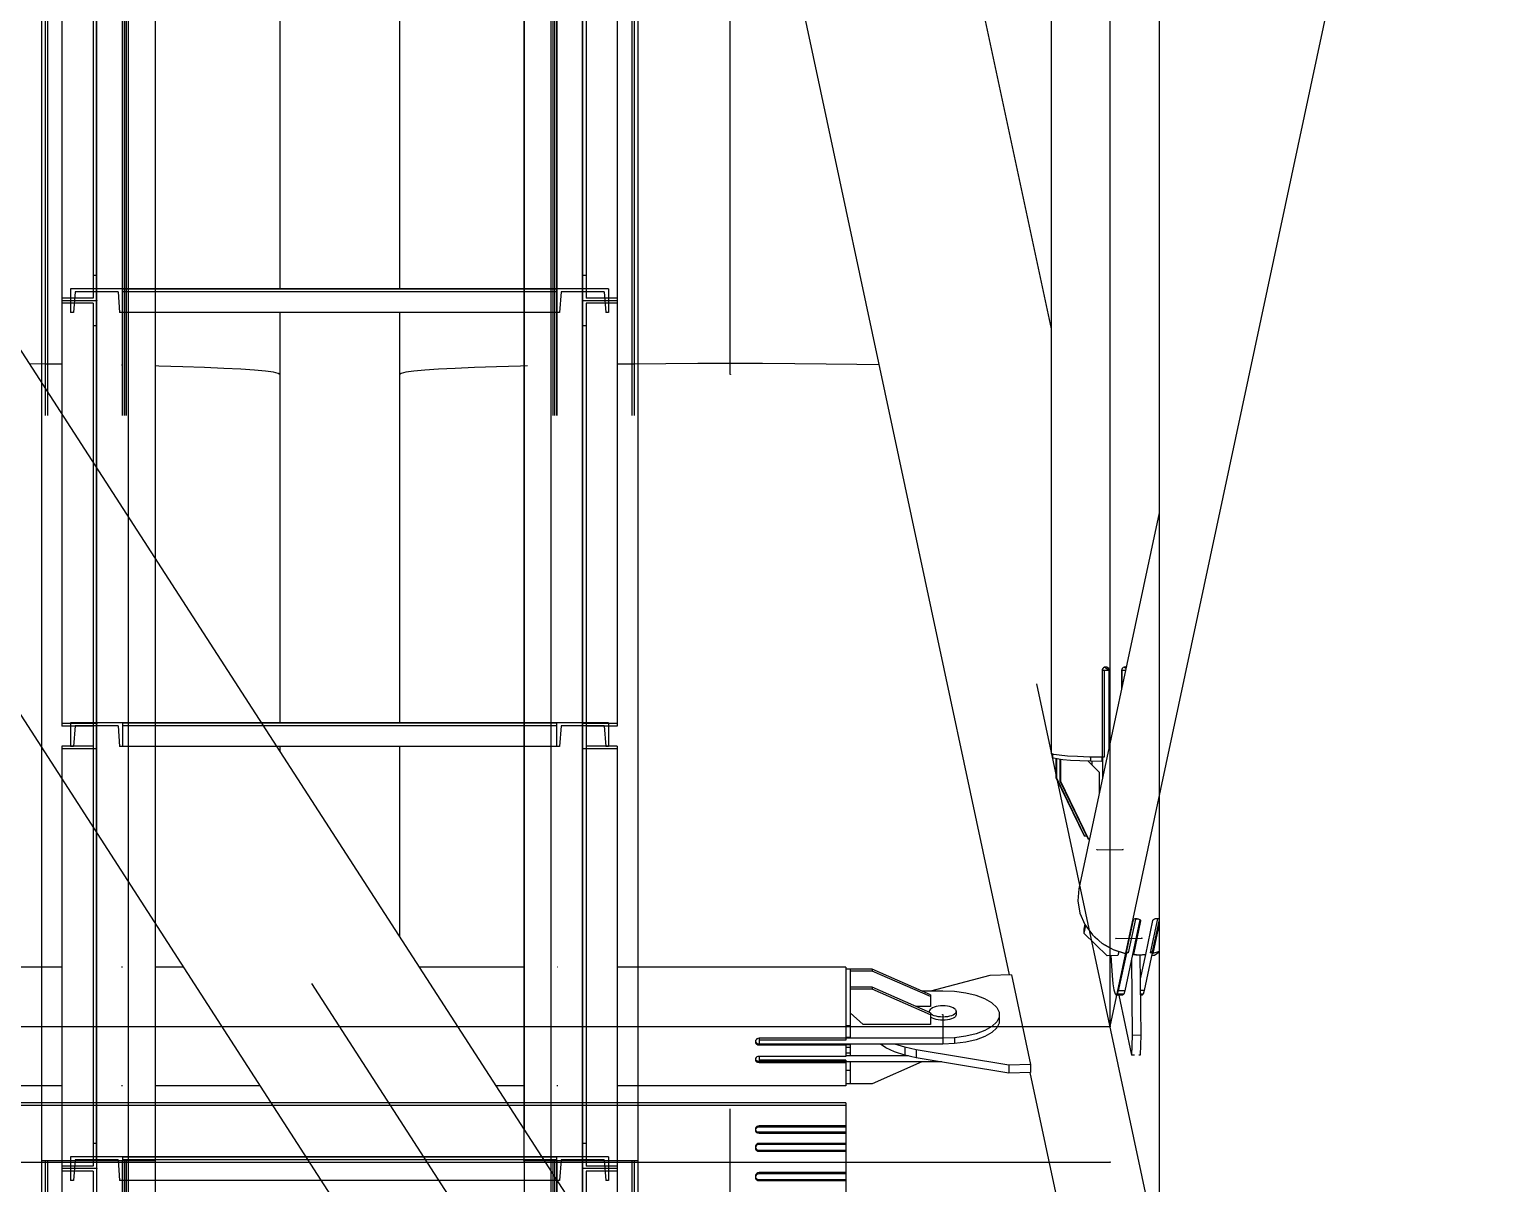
# Model space of a CAD drawing. Header units: millimetres. Extents: x 150209.93 to 150215.05, y 136675.65 to 136679.93.
# Drawn here: x 150211.335 to 150211.4023, y 136677.2135 to 136677.2667 of the extents above; entities that cross this region are included whole.
import ezdxf

# ---------------------------------------------------------------- set-up
doc = ezdxf.new("R2010")
doc.units = ezdxf.units.MM
doc.header["$LTSCALE"] = 0.25
for name, pattern in [('CENTER', [50.8, 31.75, -6.35, 6.35, -6.35]), ('XKITLINE00', [0]), ('XKITLINE02', [4, 2, -2]), ('XKITLINE03', [6, 3, -1, 1, -1])]:
    doc.linetypes.add(name, pattern=pattern)

# ---------------------------------------------------------------- blocks, each defined once
blk = doc.blocks.new('çatıı')
at = {"color": 116, "linetype": 'XKITLINE02', "true_color": 0x136734}
for p, q in [((12037.16, 9590.91), (12037.15, 7919.31)), ((12037.69, 9590.91), (12037.69, 7919.31)), ((12054.92, 9590.91), (12054.92, 7919.31)), ((12055, 9590.95), (12055, 7919.31)), ((12055.46, 9590.91), (12055.45, 7919.31)), ((12055.85, 9590.95), (12055.85, 7919.31)), ((12147.49, 9590.95), (12147.48, 7919.31)), ((12147.49, 9590.95), (12147.48, 7919.31)), ((12154.14, 9590.95), (12154.13, 7919.31)), ((12154.14, 9590.95), (12154.13, 7919.31)), ((12154.54, 9590.91), (12154.53, 7919.31)), ((12154.99, 9590.95), (12154.98, 7919.31)), ((12154.99, 9590.95), (12154.98, 7919.31)), ((12155.07, 9590.91), (12155.07, 7919.31)), ((12172.3, 9590.91), (12172.3, 7919.31)), ((12172.84, 9590.91), (12172.83, 7919.31)), ((12048.2, 8220.09), (12048.2, 8118.11)), ((12049, 8220.09), (12049, 8117.52)), ((12160.98, 8220.09), (12160.98, 8117.52)), ((12161.78, 8220.09), (12161.78, 8118.11)), ((12041, 8214.84), (12041, 8117.52)), ((12168.98, 8214.84), (12168.98, 8117.52)), ((12043, 8120.27), (12043, 8114.77)), ((12055, 8120.27), (12043, 8120.27)), ((12043, 8120.27), (12043, 8114.77)), ((12049, 8123.35), (12048.2, 8123.35)), ((12049, 8120.27), (12049, 8117.52)), ((12055, 8120.27), (12055, 8114.77)), ((12062.5, 8120.27), (12055, 8120.27)), ((12055, 8120.27), (12055, 8114.77)), ((12055, 8120.27), (12055, 8114.77)), ((12154.98, 8120.27), (12147.48, 8120.27)), ((12154.98, 8120.27), (12154.98, 8114.77)), ((12154.98, 8120.27), (12154.98, 8114.77)), ((12166.98, 8120.27), (12154.98, 8120.27)), ((12154.98, 8120.27), (12154.98, 8114.77)), ((12161.78, 8123.35), (12160.98, 8123.35)), ((12166.98, 8120.27), (12166.98, 8114.77)), ((12166.98, 8120.27), (12166.98, 8114.77)), ((12048.2, 8118.11), (12041, 8118.11)), ((12041, 8117.52), (12041, 8019.49)), ((12049, 8117.52), (12041, 8117.52)), ((12049, 8117.52), (12041, 8117.52)), ((12048.2, 8116.94), (12041, 8116.94)), ((12044.07, 8119.57), (12043.68, 8114.77)), ((12044.07, 8119.57), (12043.68, 8114.77)), ((12053.94, 8119.57), (12044.07, 8119.57)), ((12048.2, 8116.94), (12048.2, 8014.27)), ((12049, 8117.52), (12049, 8014.27)), ((12053.94, 8119.57), (12054.32, 8114.77)), ((12053.94, 8119.57), (12054.32, 8114.77)), ((12154.98, 8119.57), (12055, 8119.57)), ((12156.05, 8119.57), (12155.66, 8114.77)), ((12156.05, 8119.57), (12155.66, 8114.77)), ((12165.92, 8119.57), (12156.05, 8119.57)), ((12160.98, 8117.52), (12160.98, 8014.27)), ((12168.98, 8117.52), (12160.98, 8117.52)), ((12168.98, 8117.52), (12160.98, 8117.52)), ((12168.98, 8118.11), (12161.78, 8118.11)), ((12161.78, 8116.94), (12161.78, 8014.27)), ((12168.98, 8116.94), (12161.78, 8116.94)), ((12165.92, 8119.57), (12166.3, 8114.77)), ((12165.92, 8119.57), (12166.3, 8114.77)), ((12168.98, 8117.52), (12168.98, 8019.49)), ((12043.68, 8114.77), (12043, 8114.77)), ((12055, 8114.77), (12054.32, 8114.77)), ((12062.5, 8114.77), (12055, 8114.77)), ((12154.98, 8114.77), (12147.48, 8114.77)), ((12155.66, 8114.77), (12154.98, 8114.77)), ((12166.98, 8114.77), (12166.3, 8114.77)), ((12049, 8111.72), (12048.2, 8111.72)), ((12161.78, 8111.72), (12160.98, 8111.72)), ((12036.3, 8098.61), (12036.3, 8014.5)), ((12049, 8078.96), (12049, 8020.07)), ((12056.3, 8067.66), (12056.3, 7983.55)), ((12062.5, 8058.07), (12062.5, 7973.96)), ((12049, 8020.07), (12041, 8020.07)), ((12048.2, 8019.49), (12041, 8019.49)), ((12043, 8020.27), (12043, 8014.77)), ((12055, 8020.27), (12043, 8020.27)), ((12043, 8020.27), (12043, 8014.77)), ((12044.07, 8019.57), (12043.68, 8014.77)), ((12044.07, 8019.57), (12043.68, 8014.77)), ((12053.94, 8019.57), (12044.07, 8019.57)), ((12049, 8020.09), (12048.2, 8020.09)), ((12048.2, 8020.09), (12048.2, 7918.11)), ((12049, 8020.09), (12049, 7922.34)), ((12053.94, 8019.57), (12054.32, 8014.77)), ((12053.94, 8019.57), (12054.32, 8014.77)), ((12055, 8020.27), (12055, 8014.77)), ((12055, 8020.27), (12055, 8014.77)), ((12055, 8020.27), (12055, 8014.77)), ((12086.93, 8020.27), (12055, 8020.27)), ((12154.98, 8019.57), (12055, 8019.57)), ((12154.98, 8020.27), (12147.48, 8020.27)), ((12154.98, 8020.27), (12154.98, 8014.77)), ((12154.98, 8020.27), (12154.98, 8014.77)), ((12166.98, 8020.27), (12154.98, 8020.27)), ((12154.98, 8020.27), (12154.98, 8014.77)), ((12156.05, 8019.57), (12155.66, 8014.77)), ((12156.05, 8019.57), (12155.66, 8014.77)), ((12165.92, 8019.57), (12156.05, 8019.57)), ((12160.98, 8020.09), (12160.98, 7917.52)), ((12161.78, 8020.09), (12160.98, 8020.09)), ((12168.98, 8020.07), (12160.98, 8020.07)), ((12161.78, 8020.09), (12161.78, 7918.11)), ((12168.98, 8019.49), (12161.78, 8019.49)), ((12165.92, 8019.57), (12166.3, 8014.77)), ((12165.92, 8019.57), (12166.3, 8014.77)), ((12166.98, 8020.27), (12166.98, 8014.77)), ((12166.98, 8020.27), (12166.98, 8014.77)), ((12048.2, 8014.84), (12041, 8014.84)), ((12041, 8014.84), (12041, 7919.31)), ((12049, 8014.26), (12041, 8014.26)), ((12043.68, 8014.77), (12043, 8014.77)), ((12049, 8014.27), (12048.2, 8014.27)), ((12055, 8014.77), (12054.32, 8014.77)), ((12090.49, 8014.77), (12055, 8014.77)), ((12154.98, 8014.77), (12147.48, 8014.77)), ((12155.66, 8014.77), (12154.98, 8014.77)), ((12161.78, 8014.27), (12160.98, 8014.27)), ((12168.98, 8014.26), (12160.98, 8014.26)), ((12168.98, 8014.84), (12161.78, 8014.84)), ((12166.98, 8014.77), (12166.3, 8014.77)), ((12168.98, 8014.84), (12168.98, 7917.52)), ((12041, 8011.96), (12041, 7917.52)), ((12049, 8008.49), (12049, 7917.52)), ((12221.66, 7932.07), (11988.33, 7932.07)), ((12062.5, 7932.67), (12036.3, 7932.67)), ((12143.56, 7932.67), (12089.19, 7932.67)), ((12173.68, 7932.67), (12147.48, 7932.67)), ((12200.85, 7926.86), (12200.81, 7926.63)), ((12200.81, 7926.63), (12200.85, 7926.4)), ((12200.81, 7926.63), (12200.81, 7926.38)), ((12200.85, 7926.61), (12200.81, 7926.38)), ((12200.81, 7926.38), (12200.85, 7926.15)), ((12200.97, 7927.06), (12200.85, 7926.86)), ((12200.97, 7926.81), (12200.85, 7926.61)), ((12200.85, 7926.4), (12200.97, 7926.2)), ((12200.85, 7926.15), (12200.97, 7925.95)), ((12201.16, 7927.22), (12200.97, 7927.06)), ((12201.12, 7926.94), (12200.97, 7926.81)), ((12201.16, 7926.04), (12200.97, 7926.2)), ((12201.16, 7925.79), (12200.97, 7925.95)), ((12201.16, 7926.97), (12201.12, 7926.94)), ((12201.39, 7927.31), (12201.16, 7927.22)), ((12201.39, 7927.06), (12201.16, 7926.97)), ((12201.39, 7925.93), (12201.16, 7926.04)), ((12201.39, 7925.68), (12201.16, 7925.79)), ((12201.66, 7927.36), (12201.39, 7927.31)), ((12201.66, 7927.09), (12201.39, 7927.06)), ((12201.66, 7925.9), (12201.39, 7925.93)), ((12201.39, 7925.93), (12201.39, 7925.68)), ((12201.66, 7925.65), (12201.39, 7925.68)), ((12221.66, 7927.36), (12201.66, 7927.36)), ((12201.66, 7927.36), (12201.66, 7927.09)), ((12221.66, 7927.09), (12201.66, 7927.09)), ((12221.66, 7925.9), (12201.66, 7925.9)), ((12201.66, 7925.9), (12201.66, 7925.65)), ((12221.66, 7925.65), (12201.66, 7925.65)), ((12049, 7923.35), (12048.2, 7923.35)), ((12161.78, 7923.35), (12160.98, 7923.35)), ((12200.85, 7922.79), (12200.81, 7922.53)), ((12200.85, 7922.54), (12200.81, 7922.34)), ((12200.81, 7922.53), (12200.84, 7922.34)), ((12200.81, 7922.53), (12200.81, 7922.29)), ((12200.81, 7922.34), (12200.81, 7922.29)), ((12200.81, 7922.29), (12200.85, 7922.03)), ((12200.84, 7922.34), (12200.85, 7922.28)), ((12200.97, 7923.01), (12200.85, 7922.79)), ((12200.97, 7922.76), (12200.85, 7922.54)), ((12200.85, 7922.28), (12200.97, 7922.06)), ((12200.85, 7922.03), (12200.97, 7921.81)), ((12201.16, 7923.19), (12200.97, 7923.01)), ((12201.16, 7922.94), (12200.97, 7922.76)), ((12201.16, 7921.88), (12200.97, 7922.06)), ((12201.12, 7921.66), (12200.97, 7921.81)), ((12201.12, 7921.66), (12201.16, 7921.62)), ((12201.39, 7923.31), (12201.16, 7923.19)), ((12201.39, 7923.06), (12201.16, 7922.94)), ((12201.39, 7921.78), (12201.16, 7921.88)), ((12201.39, 7921.5), (12201.16, 7921.62)), ((12201.66, 7923.35), (12201.39, 7923.31)), ((12201.39, 7923.31), (12201.39, 7923.06)), ((12201.66, 7923.1), (12201.39, 7923.06)), ((12201.66, 7921.72), (12201.39, 7921.78)), ((12221.66, 7923.35), (12201.66, 7923.35)), ((12201.66, 7923.35), (12201.66, 7923.1)), ((12221.66, 7923.1), (12201.66, 7923.1)), ((12221.66, 7921.72), (12201.66, 7921.72)), ((12201.66, 7921.72), (12201.66, 7921.45)), ((12221.66, 7921.72), (12221.66, 7919.31)), ((12037.15, 7919.31), (12037.16, 6234.33)), ((12037.69, 7919.31), (12037.69, 6234.33)), ((12043, 7920.27), (12043, 7914.77)), ((12055, 7920.27), (12043, 7920.27)), ((12043, 7920.27), (12043, 7914.77)), ((12044.07, 7919.57), (12043.68, 7914.77)), ((12044.07, 7919.57), (12043.68, 7914.77)), ((12053.94, 7919.57), (12044.07, 7919.57)), ((12053.94, 7919.57), (12054.32, 7914.77)), ((12053.94, 7919.57), (12054.32, 7914.77)), ((12054.92, 7919.31), (12054.93, 6234.33)), ((12055, 7920.27), (12055, 7914.77)), ((12055, 7920.27), (12055, 7914.77)), ((12055, 7920.27), (12055, 7914.77)), ((12062.5, 7920.27), (12055, 7920.27)), ((12154.98, 7919.57), (12055, 7919.57)), ((12062.5, 7919.31), (12055, 7919.31)), ((12062.5, 7919.31), (12055, 7919.31)), ((12055, 7919.31), (12055, 6234.33)), ((12055.45, 7919.31), (12055.46, 6234.33)), ((12055.85, 7919.31), (12055.85, 6234.33)), ((12154.98, 7920.27), (12097.2, 7920.27)), ((12154.98, 7919.31), (12147.48, 7919.31)), ((12147.48, 7919.31), (12147.48, 6234.33)), ((12147.48, 7919.31), (12147.48, 7842.48)), ((12154.98, 7919.31), (12147.48, 7919.31)), ((12154.98, 7919.31), (12153.68, 7919.31)), ((12154.98, 7919.31), (12153.68, 7919.31)), ((12153.68, 7919.31), (12153.68, 6234.33)), ((12154.13, 7919.31), (12154.13, 6234.33)), ((12154.53, 7919.31), (12154.53, 6234.33)), ((12154.98, 7920.27), (12154.98, 7914.77)), ((12166.98, 7920.27), (12154.98, 7920.27)), ((12154.98, 7920.27), (12154.98, 7914.77)), ((12154.98, 7920.27), (12154.98, 7914.77)), ((12154.98, 7919.31), (12154.98, 6234.33)), ((12155.07, 7919.31), (12155.06, 6234.33)), ((12156.05, 7919.57), (12155.66, 7914.77)), ((12156.05, 7919.57), (12155.66, 7914.77)), ((12165.92, 7919.57), (12156.05, 7919.57)), ((12165.92, 7919.57), (12166.3, 7914.77)), ((12165.92, 7919.57), (12166.3, 7914.77)), ((12166.98, 7920.27), (12166.98, 7914.77)), ((12166.98, 7920.27), (12166.98, 7914.77)), ((12172.3, 7919.31), (12172.3, 6234.33)), ((12172.83, 7919.31), (12172.83, 6234.33)), ((12201.66, 7921.45), (12201.39, 7921.5)), ((12221.66, 7921.45), (12201.66, 7921.45)), ((12221.66, 7919.31), (12221.66, 7919.3)), ((12048.2, 7918.11), (12041, 7918.11)), ((12041, 7917.52), (12041, 7819.49)), ((12049, 7917.52), (12041, 7917.52)), ((12049, 7917.52), (12041, 7917.52)), ((12048.2, 7916.94), (12041, 7916.94)), ((12048.2, 7916.94), (12048.2, 7817.17)), ((12049, 7917.52), (12049, 7814.27)), ((12153.68, 7917), (12153.68, 7832.89)), ((12160.98, 7917.52), (12160.98, 7814.27)), ((12168.98, 7917.52), (12160.98, 7917.52)), ((12168.98, 7917.52), (12160.98, 7917.52)), ((12168.98, 7918.11), (12161.78, 7918.11)), ((12161.78, 7916.94), (12161.78, 7814.27)), ((12168.98, 7916.94), (12161.78, 7916.94)), ((12168.98, 7917.52), (12168.98, 7819.49)), ((12200.85, 7916.01), (12200.81, 7915.76)), ((12200.81, 7915.76), (12200.83, 7915.64)), ((12200.81, 7915.76), (12200.81, 7915.51)), ((12200.97, 7916.24), (12200.85, 7916.01)), ((12201, 7916.27), (12200.97, 7916.24)), ((12201.12, 7916.39), (12201, 7916.27)), ((12201.16, 7916.42), (12201.12, 7916.39)), ((12201.39, 7916.55), (12201.16, 7916.42)), ((12201.66, 7916.6), (12201.39, 7916.55)), ((12221.66, 7916.6), (12201.66, 7916.6)), ((12201.66, 7916.6), (12201.66, 7916.33)), ((12221.66, 7914.95), (12201.66, 7914.95)), ((12221.66, 7916.33), (12221.66, 7914.95)), ((12043.68, 7914.77), (12043, 7914.77)), ((12055, 7914.77), (12054.32, 7914.77)), ((12062.5, 7914.77), (12055, 7914.77)), ((12154.98, 7914.77), (12100.76, 7914.77)), ((12155.66, 7914.77), (12154.98, 7914.77)), ((12166.98, 7914.77), (12166.3, 7914.77))]:
    blk.add_line(p, q, dxfattribs=at)
at = {"color": 1, "linetype": 'XKITLINE03'}
for p, q in [((12049, 7919.31), (12049.01, 9590.91)), ((12055, 9590.95), (12055, 7919.31)), ((12147.48, 7919.31), (12147.49, 9590.95)), ((12160.98, 7919.31), (12160.99, 9590.91)), ((12049, 8214.26), (12049, 8117.52)), ((12160.98, 8117.52), (12160.98, 8214.26)), ((12055, 8120.27), (12154.98, 8120.27)), ((12055, 8120.27), (12055, 8120.27)), ((12154.98, 8120.27), (12154.98, 8120.27)), ((12049, 8117.52), (12049, 8020.07)), ((12160.98, 8020.07), (12160.98, 8117.52)), ((12055, 8020.27), (12055, 8020.27)), ((12055, 8020.27), (12154.98, 8020.27)), ((12154.98, 8020.27), (12154.98, 8020.27)), ((12049, 8014.26), (12049, 7917.52)), ((12160.98, 7917.52), (12160.98, 8014.26)), ((11927.5, 7919.02), (12282.5, 7919.02)), ((12049.01, 6234.33), (12049, 7919.31)), ((12055, 7920.27), (12055, 7920.27)), ((12055, 7920.27), (12154.98, 7920.27)), ((12055, 7919.31), (12055, 6234.33)), ((12147.48, 6234.33), (12147.48, 7919.31)), ((12154.98, 7920.27), (12154.98, 7920.27)), ((12160.98, 6234.33), (12160.98, 7919.31)), ((12049, 7917.52), (12049, 7820.07)), ((12160.98, 7820.07), (12160.98, 7917.52))]:
    blk.add_line(p, q, dxfattribs=at)
at = {"color": 8, "linetype": 'CENTER'}
for p, q in [((12370, 7286.23), (12370, 8951.04)), ((12195, 8100.54), (12195, 8908.22)), ((12282.5, 7950.27), (12282.5, 8770.27)), ((12370, 7540.27), (11840, 8360.27)), ((12370, 7540.27), (12195, 8360.27)), ((12282.5, 7950.27), (12370, 8360.27)), ((12195, 6431.43), (12195, 8100.54)), ((12279.51, 7991.02), (12285.48, 7991.06)), ((12283.85, 7970.58), (12289.82, 7970.62)), ((12243.96, 7953), (12243.96, 7947.54)), ((11927.5, 7950.27), (12282.5, 7950.27))]:
    blk.add_line(p, q, dxfattribs=at)
at = {"color": 7, "linetype": 'XKITLINE00'}
for p, q in [((12036.3, 8337.53), (12036.3, 8098.61)), ((12056.3, 8337.53), (12056.3, 8067.66)), ((12062.5, 8337.53), (12062.5, 8058.07)), ((12147.48, 8337.53), (12147.48, 7926.59)), ((12153.68, 8337.53), (12153.68, 7919.31)), ((12173.68, 8337.53), (12173.68, 7919.31)), ((12147.48, 8120.27), (12062.5, 8120.27)), ((12147.48, 8114.77), (12062.5, 8114.77)), ((12147.48, 8020.27), (12086.93, 8020.27)), ((12036.3, 8014.5), (12036.3, 7919.31)), ((12147.48, 8014.77), (12090.49, 8014.77)), ((12056.3, 7983.55), (12056.3, 7919.31)), ((12062.5, 7973.96), (12062.5, 7919.31)), ((12036.3, 7932.67), (11988.33, 7932.67)), ((12089.19, 7932.67), (12062.5, 7932.67)), ((12147.48, 7932.67), (12143.56, 7932.67)), ((12221.66, 7932.67), (12173.68, 7932.67)), ((12221.66, 7932.67), (12221.66, 7919.31)), ((12056.3, 7919.31), (12036.3, 7919.31)), ((12056.3, 7919.31), (12036.3, 7919.31)), ((12036.3, 7919.31), (12036.31, 7563.05)), ((12062.5, 7919.31), (12056.3, 7919.31)), ((12062.5, 7919.31), (12056.3, 7919.31)), ((12056.3, 7919.31), (12056.31, 7563.05)), ((12097.2, 7920.27), (12062.5, 7920.27)), ((12062.5, 7919.31), (12062.5, 7563.05)), ((12153.68, 7919.31), (12152.19, 7919.31)), ((12153.68, 7919.31), (12152.19, 7919.31)), ((12173.68, 7919.31), (12153.68, 7919.31)), ((12153.68, 7919.31), (12153.68, 7917)), ((12173.68, 7919.31), (12153.68, 7919.31)), ((12173.68, 7919.31), (12173.68, 7886.06)), ((12221.66, 7919.31), (12221.66, 7916.33)), ((12200.85, 7915.77), (12200.81, 7915.51)), ((12200.81, 7915.51), (12200.85, 7915.26)), ((12200.83, 7915.64), (12200.85, 7915.51)), ((12200.97, 7915.99), (12200.85, 7915.77)), ((12200.85, 7915.51), (12200.97, 7915.29)), ((12200.85, 7915.26), (12200.97, 7915.04)), ((12201.16, 7916.17), (12200.97, 7915.99)), ((12201.16, 7915.11), (12200.97, 7915.29)), ((12201.16, 7914.86), (12200.97, 7915.04)), ((12201.39, 7916.27), (12201.16, 7916.17)), ((12201.39, 7914.99), (12201.16, 7915.11)), ((12201.39, 7914.74), (12201.16, 7914.86)), ((12201.66, 7916.33), (12201.39, 7916.27)), ((12201.66, 7914.95), (12201.39, 7914.99)), ((12201.39, 7914.99), (12201.39, 7914.74)), ((12221.66, 7916.33), (12201.66, 7916.33)), ((12201.66, 7914.95), (12201.66, 7914.7)), ((12221.66, 7914.95), (12221.66, 7912.15)), ((12100.76, 7914.77), (12062.5, 7914.77)), ((12201.66, 7914.7), (12201.39, 7914.74)), ((12221.66, 7914.7), (12201.66, 7914.7))]:
    blk.add_line(p, q, dxfattribs=at)
at = {"color": 8, "linetype": 'XKITLINE00'}
for p, q in [((12268.91, 8327.76), (12268.91, 8013.19)), ((12293.8, 8319.33), (12293.8, 7745.64)), ((12227.69, 8304.19), (12268.91, 8111.04)), ((12187.59, 8297.89), (12259.24, 7962.16)), ((12091.2, 8214.77), (12091.2, 8120.27)), ((12118.8, 8214.77), (12118.8, 8120.27)), ((11986.39, 8175.84), (12262.02, 7749.39)), ((11947.97, 8151.16), (12223.6, 7724.71)), ((12091.2, 8114.77), (12091.2, 8100.54)), ((12118.8, 8114.77), (12118.8, 8100.54)), ((12037.12, 8102.92), (12033.5, 8102.95)), ((12037.12, 8102.92), (12033.5, 8102.95)), ((12041, 8102.87), (12037.12, 8102.92)), ((12041, 8102.87), (12037.12, 8102.92)), ((12055, 8102.65), (12054.72, 8102.66)), ((12055, 8102.65), (12054.72, 8102.66)), ((12063.34, 8102.46), (12062.5, 8102.48)), ((12068.88, 8102.3), (12063.34, 8102.46)), ((12073.9, 8102.12), (12068.88, 8102.3)), ((12073.9, 8102.12), (12068.88, 8102.3)), ((12078.35, 8101.92), (12073.9, 8102.12)), ((12078.35, 8101.92), (12073.9, 8102.12)), ((12082.2, 8101.71), (12078.35, 8101.92)), ((12082.2, 8101.71), (12078.35, 8101.92)), ((12085.39, 8101.49), (12082.2, 8101.71)), ((12085.39, 8101.49), (12082.2, 8101.71)), ((12087.91, 8101.26), (12085.39, 8101.49)), ((12087.91, 8101.26), (12085.39, 8101.49)), ((12089.73, 8101.02), (12087.91, 8101.26)), ((12089.73, 8101.02), (12087.91, 8101.26)), ((12090.83, 8100.78), (12089.73, 8101.02)), ((12090.83, 8100.78), (12089.73, 8101.02)), ((12091.2, 8100.54), (12090.83, 8100.78)), ((12091.2, 8100.54), (12090.83, 8100.78)), ((12091.2, 8100.54), (12091.2, 8020.27)), ((12119.16, 8100.78), (12118.8, 8100.54)), ((12119.16, 8100.78), (12118.8, 8100.54)), ((12118.8, 8100.54), (12118.8, 8020.27)), ((12120.26, 8101.02), (12119.16, 8100.78)), ((12120.26, 8101.02), (12119.16, 8100.78)), ((12122.08, 8101.26), (12120.26, 8101.02)), ((12122.08, 8101.26), (12120.26, 8101.02)), ((12124.6, 8101.49), (12122.08, 8101.26)), ((12124.6, 8101.49), (12122.08, 8101.26)), ((12127.79, 8101.71), (12124.6, 8101.49)), ((12127.79, 8101.71), (12124.6, 8101.49)), ((12131.64, 8101.92), (12127.79, 8101.71)), ((12131.64, 8101.92), (12127.79, 8101.71)), ((12136.09, 8102.12), (12131.64, 8101.92)), ((12136.09, 8102.12), (12131.64, 8101.92)), ((12141.11, 8102.3), (12136.09, 8102.12)), ((12141.11, 8102.3), (12136.09, 8102.12)), ((12146.65, 8102.46), (12141.11, 8102.3)), ((12148.31, 8102.5), (12146.65, 8102.46)), ((12172.88, 8102.92), (12168.98, 8102.87)), ((12172.88, 8102.92), (12168.98, 8102.87)), ((12180.13, 8102.98), (12172.88, 8102.92)), ((12180.13, 8102.98), (12172.88, 8102.92)), ((12187.53, 8103.01), (12180.13, 8102.98)), ((12187.53, 8103.01), (12180.13, 8102.98)), ((12195, 8103.03), (12187.53, 8103.01)), ((12202.46, 8103.01), (12195, 8103.03)), ((12209.86, 8102.98), (12202.46, 8103.01)), ((12209.86, 8102.98), (12202.46, 8103.01)), ((12217.12, 8102.92), (12209.86, 8102.98)), ((12217.12, 8102.92), (12209.86, 8102.98)), ((12224.16, 8102.84), (12217.12, 8102.92)), ((12224.16, 8102.84), (12217.12, 8102.92)), ((12229.23, 8102.76), (12224.16, 8102.84)), ((12229.23, 8102.76), (12224.16, 8102.84)), ((12293.8, 8068.62), (12275.31, 7982)), ((12280.82, 8032.76), (12280.72, 8032.52)), ((12281, 8032.95), (12280.82, 8032.76)), ((12281.24, 8033.07), (12281, 8032.95)), ((12282.23, 8032.29), (12281.22, 8033.06)), ((12281.51, 8033.11), (12281.24, 8033.07)), ((12281.77, 8033.06), (12281.51, 8033.11)), ((12282.01, 8032.94), (12281.77, 8033.06)), ((12282.14, 8032.8), (12281.98, 8032.96)), ((12282.2, 8032.76), (12282.01, 8032.94)), ((12282.14, 8032.8), (12282.26, 8032.56)), ((12282.2, 8032.76), (12282.32, 8032.52)), ((12285.31, 8032.78), (12285.19, 8032.54)), ((12285.5, 8032.97), (12285.31, 8032.78)), ((12285.73, 8033.09), (12285.5, 8032.97)), ((12286.14, 8032.75), (12285.71, 8033.08)), ((12285.99, 8033.14), (12285.73, 8033.09)), ((12286.22, 8033.1), (12285.99, 8033.14)), ((12280.72, 8032.52), (12280.65, 8032.26)), ((12280.65, 8032.26), (12280.65, 8012.31)), ((12280.71, 8032.29), (12280.67, 8032.33)), ((12281.18, 8032.28), (12280.71, 8032.29)), ((12280.71, 8032.29), (12280.71, 8012.35)), ((12282.23, 8032.29), (12281.18, 8032.28)), ((12281.18, 8032.28), (12281.18, 8012.33)), ((12282.23, 8032.29), (12282.23, 8014.41)), ((12282.26, 8032.56), (12282.31, 8032.3)), ((12282.32, 8032.52), (12282.26, 8032.56)), ((12282.31, 8032.3), (12282.31, 8014.79)), ((12282.36, 8032.26), (12282.31, 8032.3)), ((12282.32, 8032.52), (12282.36, 8032.26)), ((12282.36, 8032.26), (12282.36, 8015.05)), ((12285.19, 8032.54), (12285.15, 8032.28)), ((12285.15, 8032.28), (12285.15, 8028.11)), ((12285.21, 8032.31), (12285.16, 8032.35)), ((12286.05, 8032.31), (12285.21, 8032.31)), ((12285.21, 8032.31), (12285.21, 8028.41)), ((12091.2, 8014.77), (12091.2, 8013.68)), ((12118.8, 8014.77), (12118.8, 7970.98)), ((12269.53, 8012.98), (12268.91, 8013.19)), ((12269.25, 8013.08), (12269.25, 8012.3)), ((12270.8, 8012.78), (12269.53, 8012.98)), ((12272.67, 8012.6), (12270.8, 8012.78)), ((12275.02, 8012.46), (12272.67, 8012.6)), ((12277.75, 8012.36), (12275.02, 8012.46)), ((12269.5, 8012.1), (12269.25, 8012.3)), ((12270.3, 8011.92), (12269.5, 8012.1)), ((12270.03, 8011.98), (12270.03, 8007.62)), ((12270.13, 8011.96), (12270.13, 8007.54)), ((12271.06, 8011.82), (12270.3, 8011.92)), ((12270.97, 8011.83), (12270.97, 8006.9)), ((12271.06, 8011.81), (12271.06, 8011.82)), ((12271.06, 8011.81), (12271.06, 8006.83)), ((12271.08, 8011.81), (12271.06, 8011.81)), ((12271.61, 8011.75), (12271.08, 8011.81)), ((12273.38, 8011.6), (12271.61, 8011.75)), ((12275.53, 8011.48), (12273.38, 8011.6)), ((12277.98, 8011.39), (12275.53, 8011.48)), ((12280.02, 8008.88), (12277.48, 8011.41)), ((12280.65, 8012.31), (12277.75, 8012.36)), ((12277.98, 8012.36), (12277.98, 8011.39)), ((12280.61, 8011.34), (12277.98, 8011.39)), ((12278.28, 8011.39), (12278.28, 8010.61)), ((12280.61, 8012.31), (12280.61, 8011.34)), ((12281.18, 8012.33), (12280.71, 8012.35)), ((12280.73, 8012.33), (12280.71, 8012.35)), ((12281.18, 8012.33), (12280.73, 8012.33)), ((12280.73, 8012.33), (12280.73, 8007.41)), ((12270.03, 8007.62), (12276.51, 7994.19)), ((12270.13, 8007.54), (12270.03, 8007.62)), ((12270.13, 8007.54), (12276.6, 7994.12)), ((12270.97, 8006.9), (12277.44, 7993.48)), ((12271.06, 8006.83), (12270.97, 8006.9)), ((12271.06, 8006.83), (12277.53, 7993.41)), ((12280.02, 8008.88), (12280.02, 8004.08)), ((12276.6, 7994.12), (12276.51, 7994.19)), ((12277.13, 7994.13), (12276.6, 7994.12)), ((12277.53, 7993.41), (12277.44, 7993.48)), ((12277.74, 7993.41), (12277.53, 7993.41)), ((12275.31, 7982), (12275.1, 7979.2)), ((12275.1, 7979.2), (12275.57, 7976.41)), ((12275.57, 7976.41), (12276.7, 7973.76)), ((12276.67, 7973.83), (12276.43, 7972.73)), ((12276.43, 7972.73), (12276.48, 7971.81)), ((12276.85, 7973.55), (12276.48, 7971.81)), ((12276.7, 7973.76), (12278.43, 7971.39)), ((12289.39, 7974.89), (12285.9, 7958.53)), ((12287.83, 7974.84), (12286.17, 7967.04)), ((12288.37, 7975.02), (12286.71, 7967.22)), ((12287.92, 7974.92), (12287.83, 7974.84)), ((12289.43, 7974.85), (12287.84, 7967.41)), ((12289.53, 7974.66), (12287.87, 7966.86)), ((12288.04, 7975.01), (12287.92, 7974.92)), ((12288.24, 7975.06), (12288.04, 7975.01)), ((12288.49, 7975.09), (12288.24, 7975.06)), ((12288.37, 7975.02), (12288.28, 7975.06)), ((12289.06, 7975.02), (12288.37, 7975.02)), ((12288.75, 7975.08), (12288.49, 7975.09)), ((12289.01, 7975.03), (12288.75, 7975.08)), ((12289.24, 7974.96), (12289.01, 7975.03)), ((12289.41, 7974.87), (12289.24, 7974.96)), ((12289.41, 7974.87), (12289.51, 7974.77)), ((12289.51, 7974.77), (12289.53, 7974.66)), ((12292.32, 7974.68), (12290.66, 7966.88)), ((12293.45, 7975.05), (12291.78, 7967.25)), ((12293.8, 7974.87), (12292.22, 7967.49)), ((12293.8, 7974.61), (12292.31, 7967.66)), ((12292.38, 7974.79), (12292.32, 7974.68)), ((12293.8, 7973.9), (12292.34, 7967.08)), ((12292.52, 7974.89), (12292.38, 7974.79)), ((12292.73, 7974.99), (12292.52, 7974.89)), ((12292.97, 7975.06), (12292.73, 7974.99)), ((12293.45, 7975.05), (12292.92, 7975.05)), ((12293.23, 7975.11), (12292.97, 7975.06)), ((12293.49, 7975.12), (12293.23, 7975.11)), ((12293.56, 7975.11), (12293.45, 7975.05)), ((12293.72, 7975.1), (12293.49, 7975.12)), ((12293.8, 7975.07), (12293.72, 7975.1)), ((12281.82, 7966.59), (12276.48, 7971.81)), ((12280.67, 7969.41), (12278.43, 7971.39)), ((12278.95, 7970.92), (12279.05, 7970.81)), ((12279.61, 7970.34), (12279.05, 7970.81)), ((12283.32, 7967.93), (12280.67, 7969.41)), ((12281.11, 7969.12), (12280.91, 7969.28)), ((12283.48, 7967.84), (12281.11, 7969.12)), ((12284.31, 7966.61), (12281.82, 7966.59)), ((12282.61, 7966.59), (12282.74, 7965.96)), ((12282.71, 7966.6), (12282.82, 7964.24)), ((12286.17, 7967.04), (12283.32, 7967.93)), ((12283.49, 7967.88), (12283.48, 7967.84)), ((12286.07, 7967.02), (12283.48, 7967.84)), ((12284.51, 7967.51), (12284.31, 7966.61)), ((12286.26, 7967.21), (12284.4, 7958.52)), ((12286.08, 7967.07), (12286.07, 7967.02)), ((12286.71, 7967.22), (12286.25, 7967.45)), ((12286.25, 7967.42), (12286.26, 7967.21)), ((12286.71, 7967.22), (12286.26, 7967.21)), ((12287.42, 7965.66), (12287.63, 7948.24)), ((12287.75, 7967.22), (12287.77, 7966.76)), ((12287.86, 7967.15), (12287.77, 7966.76)), ((12288.47, 7966.72), (12287.77, 7966.76)), ((12287.83, 7967.61), (12287.86, 7967.15)), ((12287.84, 7967.41), (12287.87, 7966.86)), ((12289.27, 7966.73), (12287.87, 7966.86)), ((12288.49, 7966.8), (12288.47, 7966.72)), ((12289.17, 7966.7), (12288.47, 7966.72)), ((12289.87, 7966.73), (12289.17, 7966.7)), ((12290.66, 7966.88), (12289.27, 7966.73)), ((12289.4, 7966.71), (12289.62, 7948.26)), ((12290.66, 7966.88), (12289.46, 7961.26)), ((12289.88, 7966.79), (12289.87, 7966.73)), ((12290.56, 7966.78), (12289.87, 7966.73)), ((12292.23, 7967.25), (12290.38, 7958.56)), ((12290.58, 7966.87), (12290.56, 7966.78)), ((12292.22, 7967.49), (12291.78, 7967.25)), ((12292.23, 7967.25), (12291.78, 7967.25)), ((12292.78, 7966.66), (12292.11, 7966.66)), ((12292.22, 7967.49), (12292.23, 7967.25)), ((12292.23, 7967.25), (12292.24, 7967.07)), ((12292.32, 7967.46), (12292.24, 7967.07)), ((12292.34, 7967.1), (12292.24, 7967.07)), ((12292.3, 7967.88), (12292.32, 7967.46)), ((12292.31, 7967.66), (12292.34, 7967.08)), ((12293.8, 7967.57), (12292.34, 7967.08)), ((12293.8, 7967.38), (12292.78, 7966.66)), ((12041, 7963.92), (11988.33, 7963.92)), ((12055, 7963.92), (12054.72, 7963.92)), ((12068.99, 7963.92), (12062.5, 7963.92)), ((12147.68, 7963.92), (12123.36, 7963.92)), ((12155.27, 7963.92), (12155.18, 7963.92)), ((12221.66, 7963.92), (12168.98, 7963.92)), ((12221.66, 7963.92), (12221.66, 7947.58)), ((12222.66, 7963.48), (12221.66, 7963.48)), ((12222.66, 7963.48), (12222.66, 7963.46)), ((12227.66, 7963.48), (12222.66, 7963.48)), ((12222.66, 7963.46), (12222.66, 7963.43)), ((12222.66, 7963.43), (12222.66, 7958.93)), ((12227.66, 7963.06), (12222.66, 7963.06)), ((12227.66, 7963.48), (12227.66, 7963.06)), ((12241.16, 7957.56), (12227.66, 7963.48)), ((12241.16, 7957.15), (12227.66, 7963.06)), ((12254.8, 7961.99), (12241.15, 7958.44)), ((12259.78, 7962.18), (12254.8, 7961.99)), ((12259.78, 7962.18), (12264.19, 7941.53)), ((12282.82, 7964.24), (12282.98, 7961.99)), ((12282.98, 7961.99), (12283.18, 7960.12)), ((12227.66, 7959.33), (12222.66, 7959.33)), ((12222.66, 7958.93), (12222.66, 7958.91)), ((12227.66, 7958.91), (12222.66, 7958.91)), ((12222.66, 7958.91), (12222.66, 7958.89)), ((12222.66, 7958.89), (12222.66, 7953.15)), ((12227.66, 7959.33), (12227.66, 7958.91)), ((12241.16, 7953.41), (12227.66, 7959.33)), ((12241.16, 7953), (12227.66, 7958.91)), ((12283.18, 7960.12), (12283.41, 7958.71)), ((12283.41, 7958.71), (12283.66, 7957.82)), ((12290.38, 7958.56), (12289.5, 7958.55)), ((12290.38, 7958.56), (12290.14, 7957.76)), ((12243.96, 7958.44), (12239.15, 7958.44)), ((12241.16, 7957.56), (12241.16, 7954.87)), ((12246.68, 7958.32), (12243.96, 7958.44)), ((12249.28, 7957.97), (12246.68, 7958.32)), ((12251.66, 7957.4), (12249.28, 7957.97)), ((12253.69, 7956.64), (12251.66, 7957.4)), ((12255.3, 7955.72), (12253.69, 7956.64)), ((12256.41, 7954.68), (12255.3, 7955.72)), ((12283.66, 7957.82), (12283.91, 7957.48)), ((12284.16, 7957.72), (12283.91, 7957.48)), ((12285.4, 7957.49), (12283.91, 7957.48)), ((12284.4, 7958.52), (12284.16, 7957.72)), ((12285.66, 7957.73), (12284.16, 7957.72)), ((12285.9, 7958.53), (12284.4, 7958.52)), ((12284.54, 7957.49), (12287.47, 7943.69)), ((12285.66, 7957.73), (12285.4, 7957.49)), ((12285.9, 7958.53), (12285.66, 7957.73)), ((12290.14, 7957.76), (12289.5, 7957.75)), ((12289.89, 7957.52), (12289.51, 7957.52)), ((12290.14, 7957.76), (12289.89, 7957.52)), ((12225.66, 7950.72), (12222.66, 7953.45)), ((12222.66, 7953.15), (12222.66, 7947.75)), ((12241.16, 7954.87), (12237.83, 7954.87)), ((12240.9, 7953.96), (12240.86, 7953.73)), ((12240.86, 7953.73), (12240.9, 7953.52)), ((12240.86, 7953.73), (12240.86, 7953.54)), ((12241.04, 7954.17), (12240.9, 7953.96)), ((12241.27, 7954.38), (12241.04, 7954.17)), ((12241.16, 7953.41), (12241.16, 7950.72)), ((12241.27, 7953.09), (12241.16, 7953.19)), ((12241.27, 7952.36), (12241.16, 7952.46)), ((12241.58, 7954.56), (12241.27, 7954.38)), ((12241.58, 7952.91), (12241.27, 7953.09)), ((12241.58, 7952.18), (12241.27, 7952.36)), ((12241.96, 7954.72), (12241.58, 7954.56)), ((12241.96, 7952.75), (12241.58, 7952.91)), ((12241.96, 7952.02), (12241.58, 7952.18)), ((12242.41, 7954.85), (12241.96, 7954.72)), ((12242.41, 7952.62), (12241.96, 7952.75)), ((12242.41, 7951.89), (12241.96, 7952.02)), ((12242.9, 7954.94), (12242.41, 7954.85)), ((12242.9, 7952.52), (12242.41, 7952.62)), ((12242.9, 7951.8), (12242.41, 7951.89)), ((12243.42, 7955), (12242.9, 7954.94)), ((12243.42, 7952.47), (12242.9, 7952.52)), ((12243.96, 7955.02), (12243.42, 7955)), ((12243.96, 7952.45), (12243.42, 7952.47)), ((12244.49, 7955), (12243.96, 7955.02)), ((12244.49, 7952.47), (12243.96, 7952.45)), ((12243.96, 7952.45), (12243.96, 7951.72)), ((12245.02, 7954.94), (12244.49, 7955)), ((12245.02, 7952.52), (12244.49, 7952.47)), ((12245.51, 7954.85), (12245.02, 7954.94)), ((12245.51, 7952.62), (12245.02, 7952.52)), ((12245.51, 7951.89), (12245.02, 7951.8)), ((12245.95, 7954.72), (12245.51, 7954.85)), ((12245.95, 7952.75), (12245.51, 7952.62)), ((12245.95, 7952.02), (12245.51, 7951.89)), ((12246.33, 7954.56), (12245.95, 7954.72)), ((12246.33, 7952.91), (12245.95, 7952.75)), ((12246.33, 7952.18), (12245.95, 7952.02)), ((12246.64, 7954.38), (12246.33, 7954.56)), ((12246.64, 7953.09), (12246.33, 7952.91)), ((12246.64, 7952.36), (12246.33, 7952.18)), ((12246.87, 7954.17), (12246.64, 7954.38)), ((12246.87, 7953.29), (12246.64, 7953.09)), ((12246.87, 7952.56), (12246.64, 7952.36)), ((12246.87, 7954.17), (12247.01, 7953.96)), ((12247.01, 7953.51), (12246.87, 7953.29)), ((12247.01, 7952.78), (12246.87, 7952.56)), ((12247.01, 7953.96), (12247.06, 7953.73)), ((12247.06, 7953.73), (12247.01, 7953.51)), ((12247.06, 7953), (12247.01, 7952.78)), ((12247.06, 7953.73), (12247.06, 7953)), ((12256.41, 7954.68), (12256.98, 7953.57)), ((12256.98, 7952.44), (12256.41, 7951.32)), ((12256.98, 7953.57), (12256.98, 7951.07)), ((12222.66, 7950.46), (12221.66, 7950.46)), ((12241.16, 7950.72), (12225.66, 7950.72)), ((12243.42, 7951.74), (12242.9, 7951.8)), ((12243.96, 7951.72), (12243.42, 7951.74)), ((12244.49, 7951.74), (12243.96, 7951.72)), ((12245.02, 7951.8), (12244.49, 7951.74)), ((12251.66, 7948.61), (12249.28, 7948.04)), ((12253.69, 7949.37), (12251.66, 7948.61)), ((12255.3, 7950.29), (12253.69, 7949.37)), ((12255.3, 7948.92), (12253.69, 7948)), ((12256.41, 7951.32), (12255.3, 7950.29)), ((12256.41, 7949.96), (12255.3, 7948.92)), ((12256.98, 7951.07), (12256.41, 7949.96)), ((12200.85, 7947.02), (12200.81, 7946.76)), ((12200.81, 7946.76), (12200.85, 7946.51)), ((12200.83, 7946.89), (12200.85, 7946.76)), ((12200.97, 7947.24), (12200.85, 7947.02)), ((12200.85, 7946.76), (12200.97, 7946.54)), ((12200.85, 7946.51), (12200.97, 7946.29)), ((12201.16, 7947.42), (12200.97, 7947.24)), ((12201.16, 7946.36), (12200.97, 7946.54)), ((12201.16, 7946.11), (12200.97, 7946.29)), ((12201.39, 7947.52), (12201.16, 7947.42)), ((12201.39, 7946.24), (12201.16, 7946.36)), ((12201.39, 7945.99), (12201.16, 7946.11)), ((12201.66, 7947.58), (12201.39, 7947.52)), ((12201.39, 7946.24), (12201.39, 7945.99)), ((12201.66, 7946.2), (12201.39, 7946.24)), ((12201.66, 7945.95), (12201.39, 7945.99)), ((12221.66, 7947.58), (12201.66, 7947.58)), ((12201.66, 7947.58), (12201.66, 7946.21)), ((12221.66, 7947.16), (12201.66, 7947.16)), ((12243.96, 7946.21), (12201.66, 7946.21)), ((12201.66, 7946.21), (12201.66, 7946.2)), ((12201.66, 7946.2), (12201.66, 7945.95)), ((12221.66, 7945.95), (12201.66, 7945.95)), ((12222.66, 7947.75), (12221.66, 7947.75)), ((12221.66, 7947.57), (12221.66, 7947.16)), ((12243.96, 7947.57), (12221.66, 7947.57)), ((12221.66, 7946.21), (12221.66, 7946.08)), ((12221.66, 7946.2), (12221.66, 7945.95)), ((12222.66, 7946.08), (12221.66, 7946.08)), ((12221.66, 7945.95), (12221.66, 7943.4)), ((12222.66, 7945.42), (12221.66, 7945.42)), ((12222.66, 7946.21), (12222.66, 7944.78)), ((12230.87, 7945.33), (12229.59, 7946.21)), ((12232.86, 7944.41), (12230.87, 7945.33)), ((12235.22, 7945.48), (12232.94, 7946.21)), ((12235.22, 7945.48), (12235.22, 7943.66)), ((12237.87, 7944.91), (12235.22, 7945.48)), ((12246.68, 7947.69), (12243.96, 7947.57)), ((12243.96, 7947.57), (12243.96, 7946.21)), ((12246.68, 7946.32), (12243.96, 7946.21)), ((12249.28, 7948.04), (12246.68, 7947.69)), ((12246.68, 7947.69), (12246.68, 7946.32)), ((12249.28, 7946.67), (12246.68, 7946.32)), ((12251.66, 7947.24), (12249.28, 7946.67)), ((12253.69, 7948), (12251.66, 7947.24)), ((12287.63, 7948.24), (12287.47, 7943.69)), ((12289.62, 7948.26), (12287.63, 7948.24)), ((12289.62, 7948.26), (12289.46, 7943.7)), ((12200.85, 7942.9), (12200.81, 7942.67)), ((12200.81, 7942.67), (12200.85, 7942.44)), ((12200.83, 7942.79), (12200.85, 7942.69)), ((12200.97, 7943.1), (12200.85, 7942.9)), ((12200.85, 7942.69), (12200.97, 7942.49)), ((12200.85, 7942.44), (12200.97, 7942.24)), ((12201.16, 7943.26), (12200.97, 7943.1)), ((12201.12, 7942.35), (12200.97, 7942.49)), ((12201.16, 7942.08), (12200.97, 7942.24)), ((12201.16, 7942.33), (12201.12, 7942.35)), ((12201.39, 7943.37), (12201.16, 7943.26)), ((12201.39, 7942.24), (12201.16, 7942.33)), ((12201.39, 7941.99), (12201.16, 7942.08)), ((12201.66, 7943.4), (12201.39, 7943.37)), ((12201.66, 7942.2), (12201.39, 7942.24)), ((12201.66, 7941.94), (12201.39, 7941.99)), ((12221.66, 7943.4), (12201.66, 7943.4)), ((12201.66, 7943.4), (12201.66, 7942.22)), ((12221.66, 7942.52), (12201.66, 7942.52)), ((12221.66, 7942.22), (12201.66, 7942.22)), ((12201.66, 7942.2), (12201.66, 7941.94)), ((12221.66, 7942.2), (12201.66, 7942.2)), ((12221.66, 7941.94), (12201.66, 7941.94)), ((12222.66, 7944.15), (12221.66, 7944.15)), ((12222.66, 7943.54), (12221.66, 7943.54)), ((12236.07, 7943.48), (12221.66, 7943.48)), ((12221.66, 7942.52), (12221.66, 7942.11)), ((12221.66, 7942.11), (12221.66, 7936.63)), ((12243.74, 7942.11), (12221.66, 7942.11)), ((12222.66, 7944.78), (12222.66, 7943.54)), ((12222.66, 7942.11), (12222.66, 7938.62)), ((12239.15, 7942.11), (12227.66, 7937.07)), ((12235.22, 7943.66), (12232.86, 7944.41)), ((12237.87, 7943.09), (12235.22, 7943.66)), ((12237.87, 7944.91), (12237.87, 7943.09)), ((12259.21, 7941.35), (12237.87, 7944.91)), ((12259.21, 7939.53), (12237.87, 7943.09)), ((12288.17, 7943.69), (12287.47, 7943.69)), ((12289.46, 7943.7), (12289.13, 7943.7)), ((12222.66, 7940.15), (12221.66, 7940.15)), ((12222.66, 7938.62), (12222.66, 7937.07)), ((12264.19, 7941.53), (12259.21, 7941.35)), ((12259.21, 7941.35), (12259.21, 7939.53)), ((12264.19, 7939.71), (12259.21, 7939.53)), ((12264.03, 7939.71), (12293.8, 7800.24)), ((12264.19, 7941.53), (12264.19, 7939.71)), ((12041, 7936.63), (11988.33, 7936.63)), ((12055, 7936.63), (12054.72, 7936.63)), ((12086.63, 7936.63), (12062.5, 7936.63)), ((12147.56, 7936.63), (12141, 7936.63)), ((12155.27, 7936.63), (12155.06, 7936.63)), ((12221.66, 7936.63), (12168.98, 7936.63)), ((12222.66, 7937.07), (12221.66, 7937.07)), ((12227.66, 7937.07), (12222.66, 7937.07))]:
    blk.add_line(p, q, dxfattribs=at)
at = {"color": 1, "linetype": 'XKITLINE00'}
for centre in [(12055, 8120.27), (12055, 8120.27), (12154.98, 8120.27), (12154.98, 8120.27), (12049, 8117.52), (12049, 8117.52), (12160.98, 8117.52), (12160.98, 8117.52), (12049, 8020.07), (12055, 8020.27), (12055, 8020.27), (12154.98, 8020.27), (12154.98, 8020.27), (12160.98, 8020.07), (12049, 8014.26), (12160.98, 8014.26), (12049, 7919.31), (12049, 7919.31), (12055, 7920.27), (12055, 7920.27), (12055, 7919.31), (12055, 7919.31), (12147.48, 7919.31), (12147.48, 7919.31), (12154.98, 7920.27), (12154.98, 7920.27), (12160.98, 7919.31), (12160.98, 7919.31), (12282.5, 7919.02), (12049, 7917.52), (12049, 7917.52), (12160.98, 7917.52), (12160.98, 7917.52)]:
    blk.add_circle(centre, 0.05, dxfattribs=at)
at = {"color": 8, "linetype": 'XKITLINE00'}
for centre in [(12195, 8100.54), (12195, 8100.54), (12279.51, 7991.02), (12285.48, 7991.06), (12283.85, 7970.58), (12289.82, 7970.62), (12243.96, 7953), (12282.5, 7950.27), (12282.5, 7950.27), (12282.5, 7950.27), (12243.96, 7947.54)]:
    blk.add_circle(centre, 0.05, dxfattribs=at)

msp = doc.modelspace()

# ---------------------------------------------------------------- block references
at = {"xscale": 0.0002000170049888334, "yscale": 0.0002000170049888334, "zscale": 0.0002000170049888334}
msp.add_blockref('çatıı', (150208.928067, 136675.630592), dxfattribs=at)

doc.saveas('drawing.dxf')
